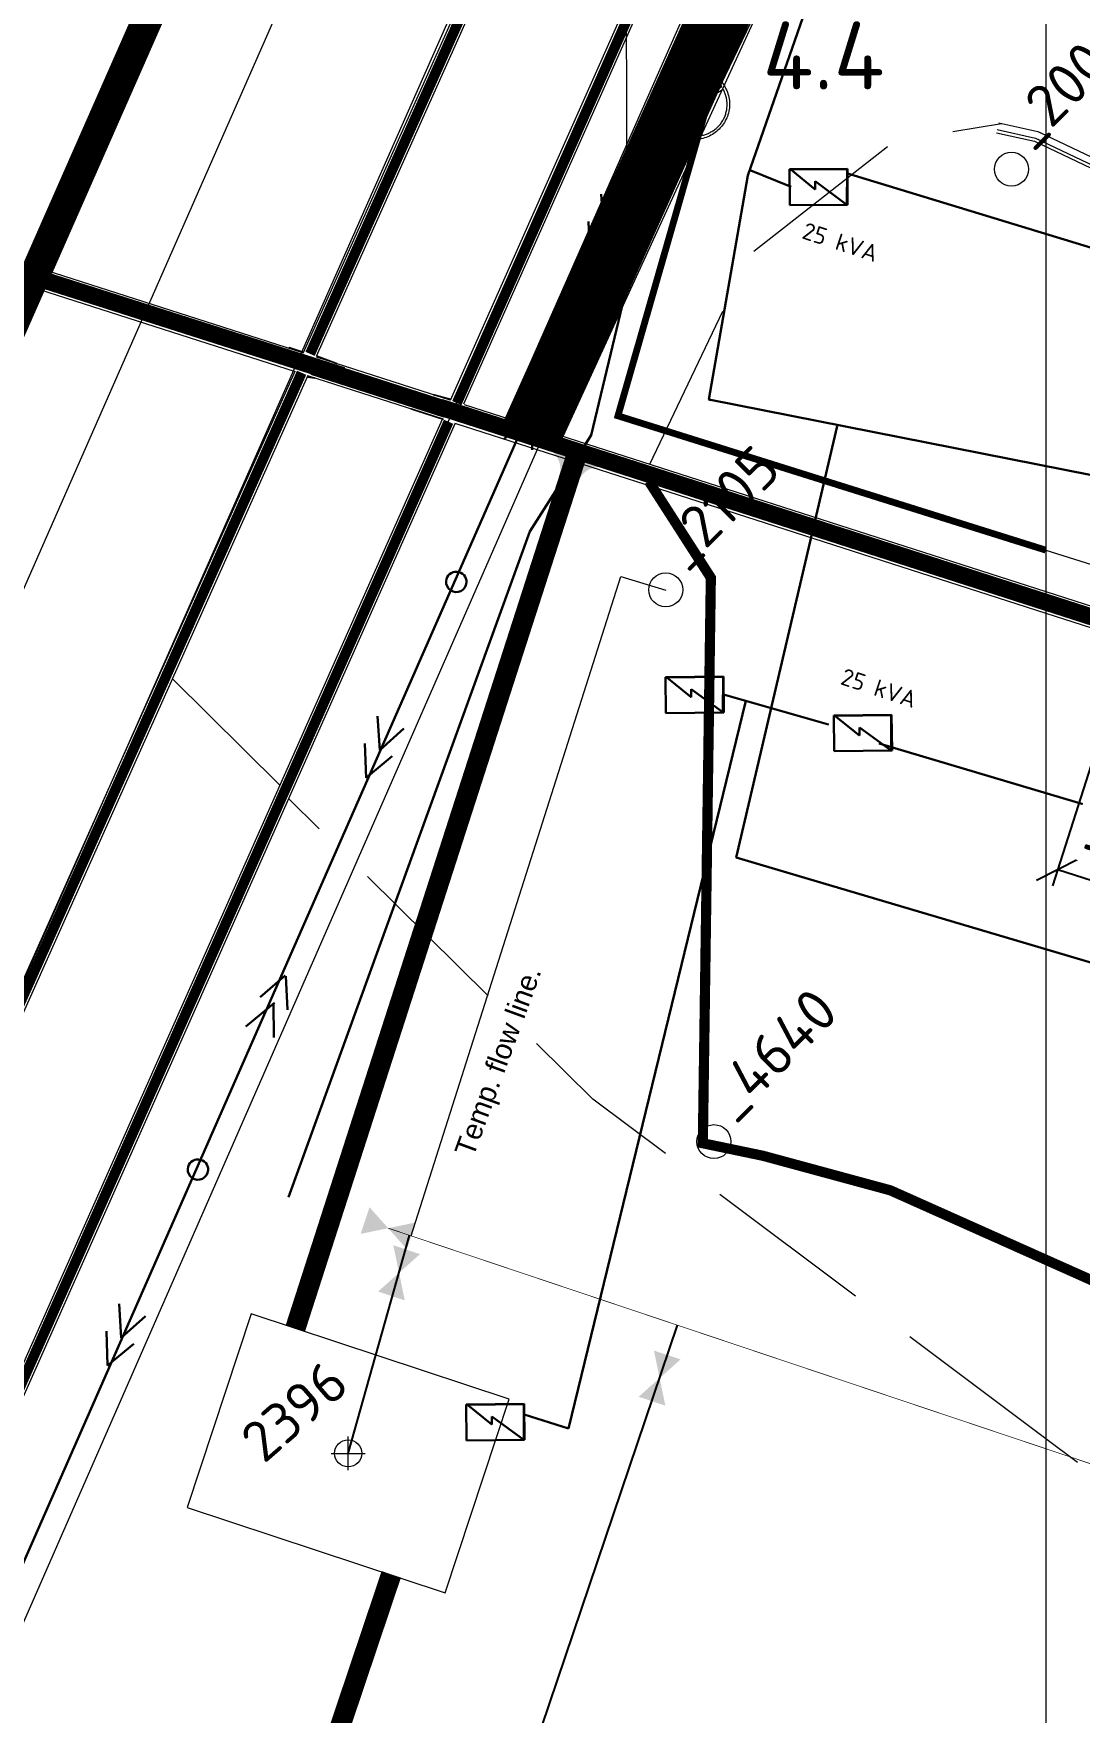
# Model space of a CAD drawing. Header units: millimetres. Extents: x 519 to 9564855, y -810 to 5021775.
# Drawn here: x 9532702 to 9533010.2, y 4998251.7 to 4998746.4 of the extents above; entities that cross this region are included whole.
import ezdxf

# ---------------------------------------------------------------- set-up
doc = ezdxf.new("R2010")
doc.units = ezdxf.units.MM
doc.header["$LTSCALE"] = 2
doc.header["$MEASUREMENT"] = 0
doc.header["$PDMODE"] = 2
doc.header["$PDSIZE"] = 5
doc.linetypes.add('92051501$0$GROUND2', pattern=[35, 25, -10])
doc.linetypes.add('НЕПРЕРЫВНАЯ_ЛИНИЯ', pattern=[0])
for name, color, linetype in [('0_ANNOT_Dimensions', 7, 'Continuous'), ('Future Roads', 44, 'Continuous'), ('GRID_PULKOVO', 7, 'Continuous'), ('OilColl&Flowlines', 3, 'Continuous'), ('OLD WELLS(dr.bfr2000)', 24, 'Continuous'), ('PPLINE_WAT', 7, 'WTR_LINE'), ('ROAD_ASF', 9, 'Continuous'), ('ROAD_FIELD', 255, '92051501$0$GROUND2'), ('ROAD_GROUND', 9, 'Continuous'), ('stage 7.frame', 7, 'Continuous')]:
    doc.layers.add(name, color=color, linetype=linetype)
for name, color, linetype, lineweight in [('KTO to TEXACO OilLine', 107, 'НЕПРЕРЫВНАЯ_ЛИНИЯ', 60), ('PPLINE_GAS', 4, 'GAS_LINE', 30), ('Нефтепровод Fiberclass', 14, 'g5_122_n', 30), ('Оптиковолоконный кабель', 220, 'CAB6', 20), ('Электро', 1, 'Continuous', 30), ('Электроснаб', 1, 'Continuous', 18), ('Электроснабжене', 1, 'Continuous', 18)]:
    doc.layers.add(name, color=color, linetype=linetype, lineweight=lineweight)
doc.styles.add('92051501$0$STANDARD', font='simplex.shx')
doc.styles.add('Elect', font='isocpeur.ttf')
doc.styles.add('GeoApp', font='', dxfattribs={"height": 1})
doc.styles.get("Standard").update_dxf_attribs({"font": 'isocpeur.ttf', "width": 0.5})
doc.styles.get('GeoApp').set_extended_font_data('D431', italic=True)
doc.linetypes.add('CAB', pattern='A,0.7,-0.43403,["K",Standard,S=0.9,R=0,X=-0.4,Y=-0.3],-0.8', length=1.93403)
doc.linetypes.add('CAB6', pattern='A,0.9,-0.9,["6",Standard,S=0.9,R=0,X=-0.8,Y=-0.4],11', length=12.8)
doc.linetypes.add('g5_122_n', pattern='A,1,-1,1.5,-0.3,["Н",GeoApp,S=1,R=0,X=0,Y=-0.5],-1.5,1.5,-1,4,-1,4,-1,3', length=20.8)
doc.linetypes.add('GAS_LINE', pattern='A,0.5,-0.2,["G",92051501$0$STANDARD,S=0.1,R=0,X=-0.1,Y=-0.05],-0.05', length=0.75)
doc.linetypes.add('WTR_LINE', pattern='A,0.5,-0.2,["W",92051501$0$STANDARD,S=0.1,R=0,X=-0.1,Y=-0.05],-0.05', length=0.75)
doc.dimstyles.new('ISO-25', dxfattribs={"dimtxt": 15, "dimasz": 10, "dimexe": 5, "dimexo": 5, "dimgap": 5, "dimtad": 1, "dimtxsty": 'Standard', "dimblk": 'OBLIQUE', "dimcen": 50, "dimadec": 0, "dimazin": 0, "dimtfac": 1, "dimtmove": 0, "dimatfit": 3, "dimfxl": 0, "dimarcsym": 0})

# ---------------------------------------------------------------- blocks, each defined once
blk = doc.blocks.new('_Oblique')
at = {"color": 0, "linetype": 'ByBlock', "lineweight": -2}
blk.add_line((-0.5, -0.5), (0.5, 0.5), dxfattribs=at)
blk = doc.blocks.new('*D115')
at = {"layer": '0_ANNOT_Dimensions', "color": 0, "lineweight": -2, "transparency": 16777216}
for p, q in [((9533014.87, 4998535.64), (9533001.99, 4998495.44)), ((9533047.29, 4998525.25), (9533034.41, 4998485.05)), ((9533003.52, 4998500.2), (9533035.93, 4998489.81))]:
    blk.add_line(p, q, dxfattribs=at)
at = {"layer": 'DEFPOINTS', "color": 0, "linetype": 'ByBlock', "lineweight": 25, "transparency": 16777216}
for p in [(9533016.4, 4998540.4), (9533048.81, 4998530.01), (9533035.93, 4998489.81)]:
    blk.add_point(p, dxfattribs=at)
at = {"layer": '0_ANNOT_Dimensions', "color": 0, "linetype": 'ByBlock', "lineweight": -2, "transparency": 16777216, "xscale": 10, "yscale": 10, "zscale": 10}
for p, rotation in [((9533003.52, 4998500.2), 162.2303598258272), ((9533035.93, 4998489.81), 342.2303598258272)]:
    blk.add_blockref('_Oblique', p, dxfattribs=dict(at, rotation=rotation))
at = {"layer": '0_ANNOT_Dimensions', "color": 0, "linetype": 'ByBlock', "lineweight": 25, "transparency": 16777216, "insert": (9533024, 4998508.34), "char_height": 15, "attachment_point": 5, "rotation": 342.2304, "bg_fill": 3, "box_fill_scale": 1.25, "bg_fill_color": 256, "bg_fill_true_color": 13158600, "bg_fill_transparency": 0}
blk.add_mtext('34,04', dxfattribs=at)

msp = doc.modelspace()

# ---------------------------------------------------------------- hatches: boundary and pattern name
at = {"layer": 'Future Roads', "linetype": 'ByBlock', "lineweight": 0, "ltscale": 25}
h = msp.add_hatch(color=256, dxfattribs=at)
edge = h.paths.add_edge_path()
edge.add_line((9532859.32966, 4998614.60617), (9532862.1778, 4998613.66377))
edge.add_arc((9532868.54394, 4998612.29078), 6.51252, 450.7393981, 527.8294369, ccw=False)
edge.add_line((9532868.4599, 4998618.80276), (9532861.48217, 4998621.11156))
edge.add_line((9532861.48217, 4998621.11156), (9532854.50445, 4998623.42036))
edge.add_arc((9532850.55285, 4998618.24371), 6.51252, 335.5536752, 412.643714, ccw=False)
edge.add_line((9532856.48152, 4998615.54856), (9532859.32966, 4998614.60617))

# ---------------------------------------------------------------- linework, layer by layer
at = {"layer": 'DEFPOINTS', "lineweight": 0, "ltscale": 80}
msp.add_point((9532873.97456, 4998351.35536), dxfattribs=at)
at = {"layer": 'Future Roads', "linetype": 'ByBlock', "lineweight": 0, "ltscale": 25, "const_width": 6}
for points in [[(9532779.08155, 4998365.22488), (9532862.21448, 4998623.35978)], [(9532807.29537, 4998292.66512), (9532784.74098, 4998225.56102)]]:
    msp.add_lwpolyline(points, dxfattribs=at)
at = {"layer": 'GRID_PULKOVO', "lineweight": 0}
msp.add_line((9533000, 5010000), (9533000, 4992000), dxfattribs=at)
at = {"layer": 'KTO to TEXACO OilLine', "lineweight": 0}
for p, q in [((9532876.39227, 4998813.45623), (9532876.6056, 4998684.24898)), ((9532876.6056, 4998684.24898), (9532140.17551, 4997002.77231))]:
    msp.add_line(p, q, dxfattribs=at)
at = {"layer": 'OilColl&Flowlines', "color": 3, "lineweight": 0, "ltscale": 25}
for p, q in [((9532813.17487, 4998392.33406, -37.26), (9532874.8686, 4998586.49215)), ((9532874.8686, 4998586.49215), (9532888.1, 4998582.54388))]:
    msp.add_line(p, q, dxfattribs=at)
at = {"layer": 'OilColl&Flowlines', "linetype": 'ByBlock', "lineweight": -2, "ltscale": 50}
for p, q in [((9532794.6, 4998328.3), (9532812.69476, 4998392.49512)), ((9532837.16054, 4998205.10189), (9532891.5713, 4998366.03481, -37.26))]:
    msp.add_line(p, q, dxfattribs=at)
at = {"layer": 'OilColl&Flowlines', "lineweight": 0}
for points in [[(9531674.56976, 4996033.1433), (9533000, 4999030.09132)], [(9532900.737, 4998723.755), (9532959.037, 4998845.155), (9533000, 4998832.27826)], [(9532896.50038, 4998736.02554), (9532896.50038, 4998736.02554), (9532897.0301, 4998736.01516), (9532897.54944, 4998735.97361), (9532898.06877, 4998735.9009), (9532898.57772, 4998735.81781), (9532899.07628, 4998735.69317), (9532899.56446, 4998735.55814), (9532900.05263, 4998735.39195), (9532900.52003, 4998735.20499), (9532900.97705, 4998734.99726), (9532901.42368, 4998734.76875), (9532901.85992, 4998734.51947), (9532902.28578, 4998734.24942), (9532902.69086, 4998733.95859), (9532903.08555, 4998733.64699), (9532903.45947, 4998733.325), (9532903.82301, 4998732.98224), (9532904.16577, 4998732.6187), (9532904.49814, 4998732.24478), (9532904.80975, 4998731.85009), (9532905.10057, 4998731.445), (9532905.37063, 4998731.01915), (9532905.61991, 4998730.58291), (9532905.84842, 4998730.13628), (9532906.06654, 4998729.67926), (9532906.2535, 4998729.20147), (9532906.41969, 4998728.72369), (9532906.55471, 4998728.22512), (9532906.66897, 4998727.72656), (9532906.76245, 4998727.21761), (9532906.83515, 4998726.69828), (9532906.8767, 4998726.16856), (9532906.88709, 4998725.63883), (9532906.88709, 4998725.63883), (9532906.8767, 4998725.09872), (9532906.83515, 4998724.569), (9532906.76245, 4998724.04967), (9532906.66897, 4998723.54072), (9532906.55471, 4998723.04216), (9532906.41969, 4998722.54359), (9532906.2535, 4998722.05542), (9532906.06654, 4998721.58802), (9532905.84842, 4998721.131), (9532905.61991, 4998720.68437), (9532905.37063, 4998720.24813), (9532905.10057, 4998719.82228), (9532904.80975, 4998719.41719), (9532904.49814, 4998719.0225), (9532904.16577, 4998718.64858), (9532903.82301, 4998718.28504), (9532903.45947, 4998717.94228), (9532903.08555, 4998717.62029), (9532902.69086, 4998717.30869), (9532902.28578, 4998717.01786), (9532901.85992, 4998716.74781), (9532901.42368, 4998716.49853), (9532900.97705, 4998716.27002), (9532900.52003, 4998716.06229), (9532900.05263, 4998715.87533), (9532899.56446, 4998715.71952), (9532899.07628, 4998715.57411), (9532898.57772, 4998715.45986), (9532898.06877, 4998715.36638), (9532897.54944, 4998715.30406), (9532897.0301, 4998715.26251), (9532896.50038, 4998715.25212), (9532896.50038, 4998715.25212), (9532895.96027, 4998715.26251), (9532895.43055, 4998715.30406), (9532894.91121, 4998715.36638), (9532894.40226, 4998715.45986), (9532893.89331, 4998715.57411), (9532893.40514, 4998715.71952), (9532892.91696, 4998715.87533), (9532892.44956, 4998716.06229), (9532891.98216, 4998716.27002), (9532891.53553, 4998716.49853), (9532891.09929, 4998716.74781), (9532890.68382, 4998717.01786), (9532890.27874, 4998717.30869), (9532889.88404, 4998717.62029), (9532889.51012, 4998717.94228), (9532889.14659, 4998718.28504), (9532888.80383, 4998718.64858), (9532888.47145, 4998719.0225), (9532888.17024, 4998719.41719), (9532887.87941, 4998719.82228), (9532887.60935, 4998720.24813), (9532887.36007, 4998720.68437), (9532887.13156, 4998721.131), (9532886.92383, 4998721.58802), (9532886.73687, 4998722.05542), (9532886.58107, 4998722.54359), (9532886.43566, 4998723.04216), (9532886.3214, 4998723.54072), (9532886.22792, 4998724.04967), (9532886.1656, 4998724.569), (9532886.12405, 4998725.09872), (9532886.11367, 4998725.63883), (9532886.11367, 4998725.63883), (9532886.12405, 4998726.16856), (9532886.1656, 4998726.69828), (9532886.22792, 4998727.21761), (9532886.3214, 4998727.72656), (9532886.43566, 4998728.22512), (9532886.58107, 4998728.72369), (9532886.73687, 4998729.20147), (9532886.92383, 4998729.67926), (9532887.13156, 4998730.13628), (9532887.36007, 4998730.58291), (9532887.60935, 4998731.01915), (9532887.87941, 4998731.445), (9532888.17024, 4998731.85009), (9532888.47145, 4998732.24478), (9532888.80383, 4998732.6187), (9532889.14659, 4998732.98224), (9532889.51012, 4998733.325), (9532889.88404, 4998733.64699), (9532890.27874, 4998733.95859), (9532890.68382, 4998734.24942), (9532891.09929, 4998734.51947), (9532891.53553, 4998734.76875), (9532891.98216, 4998734.99726), (9532892.44956, 4998735.20499), (9532892.91696, 4998735.39195), (9532893.40514, 4998735.55814), (9532893.89331, 4998735.69317), (9532894.40226, 4998735.81781), (9532894.91121, 4998735.9009), (9532895.43055, 4998735.97361), (9532895.96027, 4998736.01516), (9532896.50038, 4998736.02554)], [(9532894.63077, 4998727.06181), (9532894.63077, 4998727.06181), (9532894.8385, 4998727.31109), (9532895.0774, 4998727.52921), (9532895.33707, 4998727.70579), (9532895.59673, 4998727.84082), (9532895.87718, 4998727.9343), (9532896.168, 4998728.007), (9532896.45883, 4998728.03816), (9532896.74966, 4998728.03816), (9532897.0301, 4998728.007), (9532897.31054, 4998727.94468), (9532897.57021, 4998727.86159), (9532897.8091, 4998727.74734), (9532898.03761, 4998727.61231), (9532898.22457, 4998727.44612), (9532898.39076, 4998727.26955), (9532898.52579, 4998727.06181), (9532904.6124, 4998730.87374), (9532904.6124, 4998730.87374), (9532904.46698, 4998731.11263), (9532904.3008, 4998731.34114), (9532904.13461, 4998731.56964), (9532903.95804, 4998731.79815), (9532903.77108, 4998732.01627), (9532903.58411, 4998732.23439), (9532903.37638, 4998732.44213), (9532903.16865, 4998732.64986), (9532902.95052, 4998732.84721), (9532902.7324, 4998733.04456), (9532902.49351, 4998733.23152), (9532902.25462, 4998733.40809), (9532902.01572, 4998733.58467), (9532901.76644, 4998733.75085), (9532901.50677, 4998733.91704), (9532901.2471, 4998734.06246), (9532900.97705, 4998734.20787), (9532900.707, 4998734.35328), (9532900.42655, 4998734.47792), (9532900.14611, 4998734.60256), (9532899.86567, 4998734.71682), (9532899.57484, 4998734.82069), (9532899.28402, 4998734.91417), (9532898.99319, 4998734.99726), (9532898.69197, 4998735.08035), (9532898.39076, 4998735.14267), (9532898.08954, 4998735.20499), (9532897.77794, 4998735.25693), (9532897.47673, 4998735.28809), (9532897.16513, 4998735.31925), (9532896.85353, 4998735.32963), (9532896.54192, 4998735.34002), (9532896.54192, 4998735.34002), (9532896.23032, 4998735.32963), (9532895.91872, 4998735.31925), (9532895.60712, 4998735.28809), (9532895.29552, 4998735.25693), (9532894.9943, 4998735.20499), (9532894.69309, 4998735.15306), (9532894.39188, 4998735.09074), (9532894.10105, 4998735.01803), (9532893.79983, 4998734.92455), (9532893.51939, 4998734.83107), (9532893.22856, 4998734.73759), (9532892.94812, 4998734.62334), (9532892.67807, 4998734.4987), (9532892.40801, 4998734.37406), (9532892.13796, 4998734.23903), (9532891.87829, 4998734.09362), (9532891.61862, 4998733.9482), (9532891.36934, 4998733.78201), (9532891.12006, 4998733.61583), (9532890.88117, 4998733.44964), (9532890.65266, 4998733.26268), (9532890.42415, 4998733.07572), (9532890.20603, 4998732.88876), (9532889.98791, 4998732.68102), (9532889.78018, 4998732.47329), (9532889.58283, 4998732.26555), (9532889.39587, 4998732.04743), (9532889.20891, 4998731.81893), (9532889.03233, 4998731.59042), (9532888.85576, 4998731.36191), (9532888.69996, 4998731.12302), (9532888.54416, 4998730.87374), (9532894.63077, 4998727.06181)], [(9532896.0953, 4998723.24989), (9532896.0953, 4998723.24989), (9532895.8564, 4998723.33298), (9532895.62789, 4998723.42646), (9532895.39939, 4998723.5511), (9532895.19165, 4998723.68613), (9532894.9943, 4998723.84193), (9532894.81773, 4998724.00812), (9532894.65154, 4998724.19508), (9532894.51652, 4998724.39243), (9532894.39188, 4998724.60016), (9532894.28801, 4998724.81828), (9532894.2153, 4998725.04679), (9532894.16337, 4998725.28568), (9532894.14259, 4998725.53497), (9532894.15298, 4998725.78425), (9532894.19453, 4998726.03353), (9532894.26723, 4998726.2932), (9532888.06637, 4998730.18821), (9532888.06637, 4998730.18821), (9532887.93134, 4998729.93893), (9532887.8067, 4998729.68965), (9532887.69245, 4998729.42998), (9532887.58858, 4998729.17031), (9532887.48471, 4998728.90026), (9532887.39123, 4998728.61982), (9532887.30814, 4998728.34976), (9532887.23543, 4998728.05894), (9532887.17311, 4998727.7785), (9532887.12118, 4998727.48767), (9532887.06924, 4998727.19684), (9532887.03808, 4998726.90601), (9532887.00692, 4998726.6048), (9532886.98615, 4998726.30358), (9532886.97576, 4998726.00237), (9532886.97576, 4998725.70115), (9532886.98615, 4998725.39994), (9532887.00692, 4998725.09872), (9532887.0277, 4998724.78712), (9532887.06924, 4998724.48591), (9532887.11079, 4998724.18469), (9532887.17311, 4998723.88348), (9532887.23543, 4998723.58226), (9532887.30814, 4998723.28105), (9532887.39123, 4998722.97984), (9532887.48471, 4998722.68901), (9532887.58858, 4998722.39818), (9532887.70283, 4998722.10735), (9532887.82747, 4998721.81652), (9532887.9625, 4998721.53608), (9532888.10792, 4998721.25564), (9532888.26372, 4998720.9752), (9532888.26372, 4998720.9752), (9532888.41952, 4998720.70515), (9532888.59609, 4998720.44548), (9532888.76228, 4998720.18581), (9532888.94924, 4998719.93653), (9532889.14659, 4998719.69763), (9532889.34393, 4998719.45874), (9532889.54128, 4998719.23023), (9532889.7594, 4998719.01211), (9532889.96714, 4998718.80438), (9532890.19564, 4998718.59664), (9532890.42415, 4998718.3993), (9532890.66305, 4998718.21234), (9532890.90194, 4998718.02537), (9532891.14084, 4998717.85919), (9532891.39012, 4998717.693), (9532891.64978, 4998717.5372), (9532891.89906, 4998717.3814), (9532892.16912, 4998717.24637), (9532892.42879, 4998717.11134), (9532892.69884, 4998716.9867), (9532892.9689, 4998716.87245), (9532893.24934, 4998716.76858), (9532893.51939, 4998716.66472), (9532893.79983, 4998716.58162), (9532894.09066, 4998716.49853), (9532894.3711, 4998716.42582), (9532894.65154, 4998716.3635), (9532894.94237, 4998716.31157), (9532895.2332, 4998716.25963), (9532895.51364, 4998716.22847), (9532895.80447, 4998716.2077), (9532896.0953, 4998716.18693), (9532896.0953, 4998723.24989)], [(9532898.88932, 4998726.2932), (9532898.88932, 4998726.2932), (9532898.95164, 4998726.02314), (9532898.9828, 4998725.75309), (9532898.9828, 4998725.49342), (9532898.96203, 4998725.24414), (9532898.92048, 4998724.99486), (9532898.85816, 4998724.75596), (9532898.76468, 4998724.53784), (9532898.66081, 4998724.33011), (9532898.52579, 4998724.13276), (9532898.3596, 4998723.9458), (9532898.18302, 4998723.79), (9532897.98568, 4998723.6342), (9532897.76756, 4998723.50956), (9532897.52866, 4998723.40569), (9532897.26899, 4998723.31221), (9532896.98855, 4998723.24989), (9532896.98855, 4998716.18693), (9532896.98855, 4998716.18693), (9532897.26899, 4998716.19731), (9532897.54944, 4998716.21809), (9532897.82988, 4998716.24925), (9532898.11032, 4998716.29079), (9532898.39076, 4998716.34273), (9532898.6712, 4998716.39466), (9532898.95164, 4998716.46737), (9532899.23208, 4998716.54007), (9532899.51252, 4998716.62317), (9532899.79296, 4998716.71665), (9532900.07341, 4998716.82052), (9532900.34346, 4998716.92438), (9532900.61352, 4998717.04902), (9532900.88357, 4998717.17366), (9532901.15362, 4998717.30869), (9532901.41329, 4998717.45411), (9532901.67296, 4998717.59952), (9532901.93263, 4998717.76571), (9532902.18191, 4998717.93189), (9532902.43119, 4998718.10847), (9532902.67008, 4998718.28504), (9532902.90898, 4998718.48239), (9532903.13749, 4998718.67974), (9532903.36599, 4998718.88747), (9532903.58411, 4998719.09521), (9532903.79185, 4998719.32371), (9532903.99958, 4998719.55222), (9532904.19693, 4998719.79112), (9532904.38389, 4998720.03001), (9532904.57085, 4998720.27929), (9532904.73704, 4998720.53896), (9532904.90323, 4998720.80901), (9532904.90323, 4998720.80901), (9532905.05903, 4998721.08945), (9532905.20444, 4998721.3699), (9532905.33947, 4998721.66072), (9532905.46411, 4998721.94116), (9532905.56798, 4998722.23199), (9532905.67184, 4998722.53321), (9532905.76532, 4998722.82403), (9532905.84842, 4998723.11486), (9532905.92112, 4998723.41608), (9532905.99383, 4998723.71729), (9532906.04576, 4998724.00812), (9532906.08731, 4998724.30933), (9532906.11847, 4998724.61055), (9532906.14963, 4998724.91176), (9532906.16002, 4998725.20259), (9532906.17041, 4998725.50381), (9532906.17041, 4998725.80502), (9532906.14963, 4998726.09585), (9532906.12886, 4998726.38668), (9532906.0977, 4998726.68789), (9532906.06654, 4998726.97872), (9532906.0146, 4998727.25916), (9532905.96267, 4998727.54999), (9532905.88996, 4998727.83043), (9532905.81726, 4998728.11087), (9532905.73416, 4998728.39131), (9532905.64068, 4998728.67175), (9532905.5472, 4998728.94181), (9532905.43295, 4998729.20147), (9532905.31869, 4998729.47153), (9532905.19405, 4998729.7312), (9532905.05903, 4998729.98048), (9532898.88932, 4998726.2932)], [(9532896.58347, 4998726.2932), (9532896.58347, 4998726.2932), (9532896.44844, 4998726.28281), (9532896.3238, 4998726.24126), (9532896.21994, 4998726.17894), (9532896.11607, 4998726.10624), (9532896.04336, 4998726.00237), (9532895.98104, 4998725.8985), (9532895.9395, 4998725.77386), (9532895.92911, 4998725.63883), (9532895.92911, 4998725.63883), (9532895.9395, 4998725.50381), (9532895.98104, 4998725.38955), (9532896.04336, 4998725.2753), (9532896.11607, 4998725.18182), (9532896.21994, 4998725.09872), (9532896.3238, 4998725.04679), (9532896.44844, 4998725.00524), (9532896.58347, 4998724.99486), (9532896.58347, 4998724.99486), (9532896.7185, 4998725.00524), (9532896.83275, 4998725.04679), (9532896.94701, 4998725.09872), (9532897.04049, 4998725.18182), (9532897.12358, 4998725.2753), (9532897.17551, 4998725.38955), (9532897.21706, 4998725.50381), (9532897.22745, 4998725.63883), (9532897.22745, 4998725.63883), (9532897.21706, 4998725.77386), (9532897.17551, 4998725.8985), (9532897.12358, 4998726.00237), (9532897.04049, 4998726.10624), (9532896.94701, 4998726.17894), (9532896.83275, 4998726.24126), (9532896.7185, 4998726.28281), (9532896.58347, 4998726.2932)], [(9532896.34563, 4998725.77875), (9532900.737, 4998723.755)], [(9533000, 4998594.30373), (9533213.537, 4998527.255), (9533213.937, 4998528.655), (9533215.537, 4998540.555)]]:
    msp.add_lwpolyline(points, dxfattribs=at)
at = {"layer": 'OilColl&Flowlines', "lineweight": 0, "const_width": 2}
for points in [[(9532716.01939, 4998831.82343), (9532908.337, 4998756.555), (9532897.537, 4998729.055), (9532896.337, 4998725.755)], [(9532899.837, 4998723.855), (9532874.037, 4998633.855), (9533000, 4998594.30373)]]:
    msp.add_lwpolyline(points, dxfattribs=at)
at = {"layer": 'OilColl&Flowlines', "linetype": 'ByBlock', "lineweight": -2, "ltscale": 50, "const_width": 0.2, "elevation": -37.26}
msp.add_lwpolyline([(9532806.3797, 4998394.6136), (9533134.23842, 4998284.62851), (9533371.36691, 4998206.16698), (9533566.41258, 4998141.62991), (9533806.28888, 4998062.25918), (9533967.57918, 4998008.89114), (9534122.8993, 4997957.564), (9534282.5, 4997902), (9534479.3647, 4997840.013)], dxfattribs=at)
at = {"layer": 'OilColl&Flowlines', "color": 3, "lineweight": 0}
for points in [[(9532798.27536, 4998392.93652, -37.26), (9532800.87513, 4998400.79362, -37.26), (9532806.3797, 4998394.6136, -37.26)], [(9532811.88427, 4998388.43358, -37.26), (9532806.3797, 4998394.6136, -37.26), (9532814.48404, 4998396.29068, -37.26)], [(9532807.90733, 4998389.56481), (9532815.76444, 4998386.96504), (9532809.58441, 4998381.46047)], [(9532803.40439, 4998375.95591), (9532809.58441, 4998381.46047), (9532811.2615, 4998373.35613)], [(9532884.63211, 4998358.56488), (9532892.48922, 4998355.96511), (9532886.30919, 4998350.46054)], [(9532880.12917, 4998344.95598), (9532886.30919, 4998350.46054), (9532887.98628, 4998342.3562)]]:
    msp.add_solid(points, dxfattribs=at)
at = {"layer": 'OLD WELLS(dr.bfr2000)', "lineweight": 0}
for centre in [(9532989.9, 4998706.5), (9532989.9, 4998706.5), (9532888.1, 4998582.6), (9532902.3, 4998420.1)]:
    msp.add_circle(centre, 5, dxfattribs=at)
at = {"layer": 'PPLINE_GAS', "lineweight": 0, "ltscale": 40}
msp.add_line((9532852.37379, 4998931.98504), (9531641.49981, 4996176.30691), dxfattribs=at)
at = {"layer": 'PPLINE_WAT', "lineweight": 0}
msp.add_lwpolyline([(9533000, 4999148.373), (9531626.10798, 4996040.89336)], dxfattribs=at)
at = {"layer": 'ROAD_ASF', "lineweight": 0}
for points in [[(9527474.32311, 5000617.56906), (9528116.89056, 5000310.63684), (9528226.81042, 5000254.72721), (9528337.76363, 5000207.62802), (9528423.33384, 5000175.53919), (9528508.23721, 5000140.55539), (9528831.91636, 4999991.29355), (9528958.52373, 4999929.76891), (9529199.19997, 4999816.72519), (9529420.2383, 4999714.80045), (9529519.78295, 4999725.69735), (9530586.07899, 4999915.82845), (9531035.1768, 4999767.30001), (9531137.77581, 4999727.02189), (9531247.69257, 4999681.75617), (9532796.3991, 4999126.78216), (9532853.27595, 4999098.34373), (9532865.72759, 4999063.50198), (9532802.29469, 4998894.888), (9532387.6961, 4997953.31546)], [(9531558.66169, 4999563.94777), (9532794.037, 4999121.255), (9532848.437, 4999094.055), (9532859.337, 4999063.555), (9532796.737, 4998897.155), (9532382.20487, 4997955.73339)]]:
    msp.add_lwpolyline(points, dxfattribs=at)
at = {"layer": 'ROAD_FIELD', "lineweight": 0, "flags": 128}
for points in [[(9532883.37642, 4998619.5973), (9532913.01323, 4998681.60402), (9532955.36413, 4998714.72707), (9532986.9386, 4998719.98777)], [(9532774.47928, 4998525.10805), (9532742.83087, 4998556.4109)], [(9533000, 4998332.5767), (9532866.64, 4998432.594), (9532777.07846, 4998521.10397)], [(9534353.88151, 4997441.39868), (9534112.43335, 4997607.749), (9533884.173, 4997741.582), (9533763.044, 4997817.702), (9533545.475, 4997955.784), (9533312.80867, 4998109.48171), (9533113.836, 4998247.202), (9533000, 4998332.5767)]]:
    msp.add_lwpolyline(points, dxfattribs=at)
at = {"layer": 'ROAD_GROUND', "color": 8, "lineweight": 0, "const_width": 9}
msp.add_lwpolyline([(9527473.0333, 5000614.86048), (9528115.56378, 5000307.94592), (9528225.54274, 5000252.00623), (9528336.65031, 5000204.84151), (9528422.23542, 5000172.7471), (9528507.0371, 5000137.8052), (9528830.63248, 4999988.58199), (9528957.24834, 4999927.05352), (9529197.94374, 4999814.00088), (9529419.73765, 4999711.72773), (9529520.20998, 4999722.72618), (9530585.85799, 4999912.74173), (9531034.1569, 4999764.47751), (9531136.65641, 4999724.23844), (9531246.61478, 4999678.95558), (9532795.21805, 4999124.01858), (9532850.85648, 4999096.19937), (9532862.5323, 4999063.52849), (9532799.51584, 4998896.0215), (9532384.95048, 4997954.52443)], dxfattribs=at)
at = {"layer": 'ROAD_GROUND', "lineweight": 0, "flags": 128}
for points, const_width in [([(9533000, 4998962.51279), (9532963.04231, 4998880.74612), (9532953.63824, 4998862.40585), (9532848.39021, 4998628.326)], 18), ([(9533000, 4998385.31926), (9532954.24658, 4998405.75659), (9532916.71278, 4998415.94167), (9532899.02838, 4998419.61953), (9532901.38669, 4998586.17293), (9532883.13108, 4998614.59013)], 3), ([(9533000, 4998383.67641), (9532953.7412, 4998404.33949), (9532916.40736, 4998414.47309), (9532897.511, 4998418.403), (9532899.88044, 4998585.74235), (9532881.86906, 4998613.77939)], 0.001), ([(9533000, 4998386.9621), (9532954.75196, 4998407.17369), (9532917.10634, 4998417.39192), (9532900.54575, 4998420.83605), (9532902.89293, 4998586.6035), (9532886.32704, 4998612.39044)], 0.001), ([(9533304.05964, 4998291.91978), (9533246.07518, 4998298.51277), (9533173.16163, 4998330.25875), (9533080.64552, 4998361.84571), (9533015.07649, 4998378.58482), (9533000, 4998385.31926)], 3), ([(9533305.63894, 4998293.24987), (9533246.46793, 4998299.97778), (9533173.70426, 4998331.6585), (9533081.07404, 4998363.28443), (9533015.57147, 4998380.00657), (9533000, 4998386.9621)], 0.001), ([(9533303.89017, 4998290.42938), (9533245.68243, 4998297.04777), (9533172.619, 4998328.859), (9533080.217, 4998360.407), (9533014.58152, 4998377.16308), (9533000, 4998383.67641)], 0.001)]:
    msp.add_lwpolyline(points, dxfattribs=dict(at, const_width=const_width))
at = {"layer": 'ROAD_GROUND', "linetype": 'Continuous', "lineweight": 0}
for points, const_width in [([(9532919.91849, 4998957.86653), (9532783.37731, 4998652.11105)], 3), ([(9532826.59931, 4998637.6143), (9532961.27351, 4998941.06132)], 3), ([(9532704.66667, 4998673.93954), (9532792.92924, 4998645.76847)], 5), ([(9532784.26092, 4998648.33285), (9532823.64064, 4998635.66379)], 5), ([(9532780.89116, 4998646.54383), (9532459.33599, 4997926.50221)], 3), ([(9532821.61787, 4998636.43401), (9533000, 4998578.98564)], 5), ([(9532504.79055, 4997912.5169), (9532824.15548, 4998632.10787)], 3)]:
    msp.add_lwpolyline(points, dxfattribs=dict(at, const_width=const_width))
for points in [[(9532921.74467, 4998957.05102), (9532785.20349, 4998651.29554)], [(9532824.77126, 4998638.42561), (9532959.44546, 4998941.87264)], [(9532828.68743, 4998637.38897), (9532963.30467, 4998940.70765)], [(9532885.4984, 4998885.69459), (9532781.33211, 4998652.43585)], [(9532705.58544, 4998676.79538), (9532781.4068, 4998652.40249)], [(9532703.7479, 4998671.08369), (9532778.98726, 4998646.87804)], [(9532785.17969, 4998651.18869), (9532824.55941, 4998638.51964)], [(9532778.87666, 4998646.9374), (9532458.15954, 4997928.75818)], [(9532782.71734, 4998645.72831), (9532462.01051, 4997927.57227)], [(9532782.62967, 4998645.70622), (9532822.65976, 4998632.82793)], [(9532828.75133, 4998637.17103), (9533000, 4998582.07772)], [(9532502.9625, 4997913.32822), (9532822.32743, 4998632.91918)], [(9532506.59773, 4997911.65855), (9532826.19731, 4998631.77825)], [(9532826.33178, 4998631.64658), (9532881.94369, 4998613.75538)], [(9532886.31385, 4998612.34943), (9533000, 4998575.77486)]]:
    msp.add_lwpolyline(points, dxfattribs=at)
at = {"layer": 'ROAD_GROUND', "lineweight": 0, "flags": 128}
for points in [[(9532963.32366, 4998940.75045), (9532974.44073, 4998935.36605), (9532841.05246, 4998633.21357)], [(9533000, 4998935.54598), (9532972.111, 4998876.532), (9532966.48316, 4998864.42102), (9532857.83975, 4998627.81284)], [(9532986.13701, 4998720.1674), (9532997.68014, 4998717.58064), (9533053.38424, 4998691.0583), (9533128.43836, 4998680.24771), (9533191.74582, 4998649.13461), (9533256.43887, 4998633.14473), (9533311.16572, 4998621.28019), (9533369.54818, 4998598.87563)], [(9532986.13701, 4998720.1674), (9532997.68014, 4998717.58064), (9533000, 4998716.47609)], [(9532985.481, 4998717.24), (9532996.695, 4998714.727), (9533052.50576, 4998688.15387), (9533127.541, 4998677.346), (9533190.71246, 4998646.29975), (9533255.761, 4998630.222), (9533310.30547, 4998618.39699), (9533368.47334, 4998596.07478)], [(9532985.481, 4998717.24), (9532996.695, 4998714.727), (9533000, 4998713.1534)], [(9532985.69967, 4998718.2158), (9532997.02338, 4998715.67822), (9533052.79859, 4998689.12202), (9533127.84012, 4998678.31324), (9533191.05691, 4998647.2447), (9533256.01512, 4998631.19014), (9533310.59222, 4998619.35806), (9533368.83162, 4998597.0084)], [(9532985.69967, 4998718.2158), (9532997.02338, 4998715.67822), (9533000, 4998714.26096)]]:
    msp.add_lwpolyline(points, dxfattribs=at)
at = {"layer": 'ROAD_GROUND', "lineweight": 0}
for points, const_width in [([(9532781.39775, 4998652.58285), (9532777.08835, 4998654.02056)], 0.5), ([(9532785.28535, 4998651.47884), (9532791.37038, 4998649.19706)], 0.5), ([(9532784.87649, 4998644.98338), (9532782.52956, 4998645.30782)], 0.5), ([(9532822.3877, 4998632.91545), (9532813.04893, 4998635.91987)], 0.5), ([(9532824.8845, 4998638.68076), (9532819.73268, 4998640.07247)], 0.5), ([(9533000, 4998578.98564), (9533176.15534, 4998522.25442), (9533194.96697, 4998546.49429)], 5)]:
    msp.add_lwpolyline(points, dxfattribs=dict(at, const_width=const_width))
for points in [[(9533000, 4998582.07772), (9533175.07367, 4998525.75384), (9533192.59695, 4998548.33358)], [(9533000, 4998575.77486), (9533177.237, 4998518.755), (9533197.337, 4998544.655)]]:
    msp.add_lwpolyline(points, dxfattribs=at)
at = {"layer": 'stage 7.frame', "color": 0, "linetype": 'ByBlock', "lineweight": 0}
msp.add_lwpolyline([(9532747.18202, 4998312.37759), (9532823.16254, 4998287.23702), (9532842.01798, 4998344.22241), (9532766.03745, 4998369.36299)], close=True, dxfattribs=at)
msp.add_circle((9532794.6, 4998328.3), 4, dxfattribs=at)
at = {"layer": 'stage 7.frame', "color": 0, "linetype": 'ByBlock', "lineweight": 0, "ltscale": 80}
msp.add_point((9532794.6, 4998328.3), dxfattribs=at)
at = {"layer": 'Нефтепровод Fiberclass', "ltscale": 2, "elevation": -26.0097}
msp.add_lwpolyline([(9532777.0023, 4998403.7692), (9532848.1063, 4998599.837), (9532866.1801, 4998628.1299), (9532882.2209, 4998695.2869), (9533029.7421, 4999025.9638), (9533039.479, 4999028.0106), (9533196.2113, 4999395.7517)], dxfattribs=at)
at = {"layer": 'Оптиковолоконный кабель', "linetype": 'CAB', "lineweight": 0, "ltscale": 0.5, "elevation": -37.2261}
msp.add_lwpolyline([(9534217.7939, 4997630.0899), (9533869.2489, 4997728.4439), (9533518.5075, 4997826.5581), (9532813.3617, 4998024.5259), (9532539.2376, 4998104.3616), (9532472.6436, 4998126.0021), (9532470.4211, 4998139.4908), (9532699.1827, 4998659.6071), (9532863.5241, 4999041.1755), (9532870.8227, 4999081.1421), (9532851.5813, 4999108.5696), (9532818.6079, 4999121.6734), (9532531.8171, 4999225.3627), (9532095.0405, 4999382.6577), (9531675.2934, 4999531.54), (9531490.1621, 4999598.2241), (9531158.3562, 4999721.9177)], dxfattribs=at)
at = {"layer": 'Электро'}
for p, q in [((9533000.18214, 4998981.52538), (9531682.31914, 4995983.1866)), ((9532912.26957, 4998704.59298, 0), (9532947.04122, 4998804.53104, 0)), ((9532925.06957, 4998701.29298, 0), (9532912.71457, 4998706.26661, 0)), ((9532924.55429, 4998706.46865, 0), (9532941.60272, 4998706.57298, 0)), ((9532924.61899, 4998695.89629, 0), (9532924.55429, 4998706.46865, 0)), ((9532941.50547, 4998706.47453, 0), (9532924.90987, 4998706.37297, 0)), ((9532924.90987, 4998706.37297, 0), (9532932.12165, 4998700.54574, 0)), ((9532941.34291, 4998705.31766, 0), (9533117.36957, 4998651.59298, 0)), ((9532941.43178, 4998696.03207, 0), (9532941.50547, 4998706.47453, 0)), ((9532941.60272, 4998706.57298, 0), (9532941.66742, 4998696.00063, 0)), ((9532900.76957, 4998638.69298, 0), (9532912.26957, 4998704.59298, 0)), ((9532932.12165, 4998700.54574, 0), (9532932.10711, 4998702.92097, 0)), ((9532932.10711, 4998702.92097, 0), (9532941.43178, 4998696.03207, 0)), ((9532869.73793, 4998689.10118), (9532869.07469, 4998699.12832)), ((9532876.86548, 4998695.54561), (9532869.73793, 4998689.10118)), ((9532941.66742, 4998696.00063, 0), (9532924.61899, 4998695.89629, 0)), ((9532865.38426, 4998691.10328), (9532865.71291, 4998680.95224)), ((9532865.71291, 4998680.95224), (9532873.40418, 4998687.4152)), ((9532852.11335, 4998642.05816), (9532844.75667, 4998635.71911)), ((9532852.34249, 4998641.95279), (9532852.77659, 4998632.03103)), ((9532900.76957, 4998638.69298, 0), (9533169.96957, 4998585.49298, 0)), ((9532901.29581, 4998638.44653, 0), (9532900.76957, 4998638.69298, 0)), ((9532848.98664, 4998634.05167), (9532840.52076, 4998627.11159)), ((9532848.65206, 4998633.92775), (9532848.75157, 4998623.88207)), ((9532908.85453, 4998503.79432, 0), (9532938.61939, 4998630.80168, 0)), ((9532888.0314, 4998556.88481, 0), (9532905.07903, 4998557.08092, 0)), ((9532888.15302, 4998546.31296, 0), (9532888.0314, 4998556.88481, 0)), ((9532904.98231, 4998556.98195, 0), (9532888.38749, 4998556.79105, 0)), ((9532888.38749, 4998556.79105, 0), (9532895.63054, 4998551.00272, 0)), ((9532904.96483, 4998546.53924, 0), (9532904.98231, 4998556.98195, 0)), ((9532905.07903, 4998557.08092, 0), (9532905.20064, 4998546.50907, 0)), ((9532895.63054, 4998551.00272, 0), (9532895.60321, 4998553.37784, 0)), ((9532895.60321, 4998553.37784, 0), (9532904.96483, 4998546.53924, 0)), ((9532905.13983, 4998551.795, 0), (9532936.06957, 4998542.99298, 0)), ((9532911.6882, 4998549.93146, 0), (9532859.5181, 4998335.66316)), ((9532803.87616, 4998535.353), (9532803.21292, 4998545.38014)), ((9532811.0037, 4998541.79743), (9532803.87616, 4998535.353)), ((9532905.20064, 4998546.50907, 0), (9532888.15302, 4998546.31296, 0)), ((9532937.57373, 4998545.6207, 0), (9532954.62136, 4998545.81681, 0)), ((9532937.69535, 4998535.04885, 0), (9532937.57373, 4998545.6207, 0)), ((9532954.52463, 4998545.71784, 0), (9532937.92982, 4998545.52693, 0)), ((9532937.92982, 4998545.52693, 0), (9532945.17287, 4998539.73861, 0)), ((9532945.17287, 4998539.73861, 0), (9532945.14554, 4998542.11373, 0)), ((9532945.14554, 4998542.11373, 0), (9532954.50716, 4998535.27513, 0)), ((9532954.50716, 4998535.27513, 0), (9532954.52463, 4998545.71784, 0)), ((9532954.62136, 4998545.81681, 0), (9532954.74297, 4998535.24496, 0)), ((9532799.52248, 4998537.3551), (9532799.85114, 4998527.20405)), ((9533305.97032, 4998431.57828, 0), (9532950.90422, 4998537.32837, 0)), ((9532799.85114, 4998527.20405), (9532807.54241, 4998533.66702)), ((9532954.74297, 4998535.24496, 0), (9532937.69535, 4998535.04885, 0)), ((9532908.85453, 4998503.79432, 0), (9533323.65005, 4998380.89794, 0)), ((9532776.04188, 4998468.98399), (9532768.68519, 4998462.64493)), ((9532776.27101, 4998468.87861), (9532776.70511, 4998458.95685)), ((9532772.91516, 4998460.97749), (9532764.44929, 4998454.03741)), ((9532772.58058, 4998460.85358), (9532772.6801, 4998450.8079)), ((9532727.80468, 4998362.27882), (9532727.14145, 4998372.30596)), ((9532734.93223, 4998368.72325), (9532727.80468, 4998362.27882)), ((9532723.45101, 4998364.28092), (9532723.77966, 4998354.12988)), ((9532723.77966, 4998354.12988), (9532731.47093, 4998360.59284)), ((9532829.34335, 4998342.65415), (9532846.39097, 4998342.85026)), ((9532829.46497, 4998332.0823), (9532829.34335, 4998342.65415)), ((9532846.29425, 4998342.75129), (9532829.69944, 4998342.56039)), ((9532829.69944, 4998342.56039), (9532836.94249, 4998336.77206)), ((9532836.94249, 4998336.77206), (9532836.91516, 4998339.14718)), ((9532836.91516, 4998339.14718), (9532846.27678, 4998332.30858)), ((9532846.27678, 4998332.30858), (9532846.29425, 4998342.75129)), ((9532846.39097, 4998342.85026), (9532846.51259, 4998332.27841)), ((9532859.5181, 4998335.66316), (9532846.42666, 4998339.74805)), ((9532846.51259, 4998332.27841), (9532829.46497, 4998332.0823))]:
    msp.add_line(p, q, dxfattribs=at)
for centre, start, end in [((9532892.30494, 4998738.70694), 355.9003889, 175.9003889), ((9532892.30494, 4998738.70694), 175.9003889, 355.9003889), ((9532826.44317, 4998584.95875), 355.9003794, 175.9003794), ((9532826.44317, 4998584.95875), 175.9003794, 355.9003794), ((9532750.3717, 4998411.88458), 355.9003794, 175.9003794), ((9532750.3717, 4998411.88458), 175.9003794, 355.9003794)]:
    msp.add_arc(centre, 3, start, end, dxfattribs=at)
at = {"layer": 'Электроснаб', "color": 1, "linetype": 'ByBlock', "lineweight": 0}
for p, q in [((9533000.18214, 4998981.52538), (9531682.31914, 4995983.1866)), ((9532912.26957, 4998704.59298, 0), (9532947.04122, 4998804.53104, 0)), ((9532925.06957, 4998701.29298, 0), (9532912.71457, 4998706.26661, 0)), ((9532924.55429, 4998706.46865, 0), (9532941.60272, 4998706.57298, 0)), ((9532924.61899, 4998695.89629, 0), (9532924.55429, 4998706.46865, 0)), ((9532941.50547, 4998706.47453, 0), (9532924.90987, 4998706.37297, 0)), ((9532924.90987, 4998706.37297, 0), (9532932.12165, 4998700.54574, 0)), ((9532941.34291, 4998705.31766, 0), (9533117.36957, 4998651.59298, 0)), ((9532941.43178, 4998696.03207, 0), (9532941.50547, 4998706.47453, 0)), ((9532941.60272, 4998706.57298, 0), (9532941.66742, 4998696.00063, 0)), ((9532900.76957, 4998638.69298, 0), (9532912.26957, 4998704.59298, 0)), ((9532932.12165, 4998700.54574, 0), (9532932.10711, 4998702.92097, 0)), ((9532932.10711, 4998702.92097, 0), (9532941.43178, 4998696.03207, 0)), ((9532869.73793, 4998689.10118), (9532869.07469, 4998699.12832)), ((9532876.86548, 4998695.54561), (9532869.73793, 4998689.10118)), ((9532941.66742, 4998696.00063, 0), (9532924.61899, 4998695.89629, 0)), ((9532865.38426, 4998691.10328), (9532865.71291, 4998680.95224)), ((9532865.71291, 4998680.95224), (9532873.40418, 4998687.4152)), ((9532852.11335, 4998642.05816), (9532844.75667, 4998635.71911)), ((9532852.34249, 4998641.95279), (9532852.77659, 4998632.03103)), ((9532900.76957, 4998638.69298, 0), (9533169.96957, 4998585.49298, 0)), ((9532901.29581, 4998638.44653, 0), (9532900.76957, 4998638.69298, 0)), ((9532848.98664, 4998634.05167), (9532840.52076, 4998627.11159)), ((9532848.65206, 4998633.92775), (9532848.75157, 4998623.88207)), ((9532908.85453, 4998503.79432, 0), (9532938.61939, 4998630.80168, 0)), ((9532888.0314, 4998556.88481, 0), (9532905.07903, 4998557.08092, 0)), ((9532888.15302, 4998546.31296, 0), (9532888.0314, 4998556.88481, 0)), ((9532904.98231, 4998556.98195, 0), (9532888.38749, 4998556.79105, 0)), ((9532888.38749, 4998556.79105, 0), (9532895.63054, 4998551.00272, 0)), ((9532904.96483, 4998546.53924, 0), (9532904.98231, 4998556.98195, 0)), ((9532905.07903, 4998557.08092, 0), (9532905.20064, 4998546.50907, 0)), ((9532895.63054, 4998551.00272, 0), (9532895.60321, 4998553.37784, 0)), ((9532895.60321, 4998553.37784, 0), (9532904.96483, 4998546.53924, 0)), ((9532905.13983, 4998551.795, 0), (9532936.06957, 4998542.99298, 0)), ((9532911.6882, 4998549.93146, 0), (9532859.5181, 4998335.66316)), ((9532803.87616, 4998535.353), (9532803.21292, 4998545.38014)), ((9532811.0037, 4998541.79743), (9532803.87616, 4998535.353)), ((9532905.20064, 4998546.50907, 0), (9532888.15302, 4998546.31296, 0)), ((9532937.57373, 4998545.6207, 0), (9532954.62136, 4998545.81681, 0)), ((9532937.69535, 4998535.04885, 0), (9532937.57373, 4998545.6207, 0)), ((9532954.52463, 4998545.71784, 0), (9532937.92982, 4998545.52693, 0)), ((9532937.92982, 4998545.52693, 0), (9532945.17287, 4998539.73861, 0)), ((9532945.17287, 4998539.73861, 0), (9532945.14554, 4998542.11373, 0)), ((9532945.14554, 4998542.11373, 0), (9532954.50716, 4998535.27513, 0)), ((9532954.50716, 4998535.27513, 0), (9532954.52463, 4998545.71784, 0)), ((9532954.62136, 4998545.81681, 0), (9532954.74297, 4998535.24496, 0)), ((9532799.52248, 4998537.3551), (9532799.85114, 4998527.20405)), ((9533305.97032, 4998431.57828, 0), (9532950.90422, 4998537.32837, 0)), ((9532799.85114, 4998527.20405), (9532807.54241, 4998533.66702)), ((9532954.74297, 4998535.24496, 0), (9532937.69535, 4998535.04885, 0)), ((9532908.85453, 4998503.79432, 0), (9533323.65005, 4998380.89794, 0)), ((9532776.04188, 4998468.98399), (9532768.68519, 4998462.64493)), ((9532776.27101, 4998468.87861), (9532776.70511, 4998458.95685)), ((9532772.91516, 4998460.97749), (9532764.44929, 4998454.03741)), ((9532772.58058, 4998460.85358), (9532772.6801, 4998450.8079)), ((9532727.80468, 4998362.27882), (9532727.14145, 4998372.30596)), ((9532734.93223, 4998368.72325), (9532727.80468, 4998362.27882)), ((9532723.45101, 4998364.28092), (9532723.77966, 4998354.12988)), ((9532723.77966, 4998354.12988), (9532731.47093, 4998360.59284)), ((9532829.34335, 4998342.65415), (9532846.39097, 4998342.85026)), ((9532829.46497, 4998332.0823), (9532829.34335, 4998342.65415)), ((9532846.29425, 4998342.75129), (9532829.69944, 4998342.56039)), ((9532829.69944, 4998342.56039), (9532836.94249, 4998336.77206)), ((9532836.94249, 4998336.77206), (9532836.91516, 4998339.14718)), ((9532836.91516, 4998339.14718), (9532846.27678, 4998332.30858)), ((9532846.27678, 4998332.30858), (9532846.29425, 4998342.75129)), ((9532846.39097, 4998342.85026), (9532846.51259, 4998332.27841)), ((9532859.5181, 4998335.66316), (9532846.42666, 4998339.74805)), ((9532846.51259, 4998332.27841), (9532829.46497, 4998332.0823))]:
    msp.add_line(p, q, dxfattribs=at)
for centre, start, end in [((9532892.30494, 4998738.70694), 355.9003889, 175.9003889), ((9532892.30494, 4998738.70694), 175.9003889, 355.9003889), ((9532826.44317, 4998584.95875), 355.9003794, 175.9003794), ((9532826.44317, 4998584.95875), 175.9003794, 355.9003794), ((9532750.3717, 4998411.88458), 355.9003794, 175.9003794), ((9532750.3717, 4998411.88458), 175.9003794, 355.9003794)]:
    msp.add_arc(centre, 3, start, end, dxfattribs=at)
at = {"layer": 'Электроснабжене', "color": 1, "linetype": 'ByBlock', "lineweight": 0}
for p, q in [((9533000.18214, 4998981.52538), (9531682.31914, 4995983.1866)), ((9532912.26957, 4998704.59298, 0), (9532947.04122, 4998804.53104, 0)), ((9532925.06957, 4998701.29298, 0), (9532912.71457, 4998706.26661, 0)), ((9532924.55429, 4998706.46865, 0), (9532941.60272, 4998706.57298, 0)), ((9532924.61899, 4998695.89629, 0), (9532924.55429, 4998706.46865, 0)), ((9532941.50547, 4998706.47453, 0), (9532924.90987, 4998706.37297, 0)), ((9532924.90987, 4998706.37297, 0), (9532932.12165, 4998700.54574, 0)), ((9532941.34291, 4998705.31766, 0), (9533117.36957, 4998651.59298, 0)), ((9532941.43178, 4998696.03207, 0), (9532941.50547, 4998706.47453, 0)), ((9532941.60272, 4998706.57298, 0), (9532941.66742, 4998696.00063, 0)), ((9532900.76957, 4998638.69298, 0), (9532912.26957, 4998704.59298, 0)), ((9532932.12165, 4998700.54574, 0), (9532932.10711, 4998702.92097, 0)), ((9532932.10711, 4998702.92097, 0), (9532941.43178, 4998696.03207, 0)), ((9532869.73793, 4998689.10118), (9532869.07469, 4998699.12832)), ((9532876.86548, 4998695.54561), (9532869.73793, 4998689.10118)), ((9532941.66742, 4998696.00063, 0), (9532924.61899, 4998695.89629, 0)), ((9532865.38426, 4998691.10328), (9532865.71291, 4998680.95224)), ((9532865.71291, 4998680.95224), (9532873.40418, 4998687.4152)), ((9532852.11335, 4998642.05816), (9532844.75667, 4998635.71911)), ((9532852.34249, 4998641.95279), (9532852.77659, 4998632.03103)), ((9532900.76957, 4998638.69298, 0), (9533169.96957, 4998585.49298, 0)), ((9532901.29581, 4998638.44653, 0), (9532900.76957, 4998638.69298, 0)), ((9532848.98664, 4998634.05167), (9532840.52076, 4998627.11159)), ((9532848.65206, 4998633.92775), (9532848.75157, 4998623.88207)), ((9532908.85453, 4998503.79432, 0), (9532938.61939, 4998630.80168, 0)), ((9532888.0314, 4998556.88481, 0), (9532905.07903, 4998557.08092, 0)), ((9532888.15302, 4998546.31296, 0), (9532888.0314, 4998556.88481, 0)), ((9532904.98231, 4998556.98195, 0), (9532888.38749, 4998556.79105, 0)), ((9532888.38749, 4998556.79105, 0), (9532895.63054, 4998551.00272, 0)), ((9532904.96483, 4998546.53924, 0), (9532904.98231, 4998556.98195, 0)), ((9532905.07903, 4998557.08092, 0), (9532905.20064, 4998546.50907, 0)), ((9532895.63054, 4998551.00272, 0), (9532895.60321, 4998553.37784, 0)), ((9532895.60321, 4998553.37784, 0), (9532904.96483, 4998546.53924, 0)), ((9532905.13983, 4998551.795, 0), (9532936.06957, 4998542.99298, 0)), ((9532911.6882, 4998549.93146, 0), (9532859.5181, 4998335.66316)), ((9532803.87616, 4998535.353), (9532803.21292, 4998545.38014)), ((9532811.0037, 4998541.79743), (9532803.87616, 4998535.353)), ((9532905.20064, 4998546.50907, 0), (9532888.15302, 4998546.31296, 0)), ((9532937.57373, 4998545.6207, 0), (9532954.62136, 4998545.81681, 0)), ((9532937.69535, 4998535.04885, 0), (9532937.57373, 4998545.6207, 0)), ((9532954.52463, 4998545.71784, 0), (9532937.92982, 4998545.52693, 0)), ((9532937.92982, 4998545.52693, 0), (9532945.17287, 4998539.73861, 0)), ((9532945.17287, 4998539.73861, 0), (9532945.14554, 4998542.11373, 0)), ((9532945.14554, 4998542.11373, 0), (9532954.50716, 4998535.27513, 0)), ((9532954.50716, 4998535.27513, 0), (9532954.52463, 4998545.71784, 0)), ((9532954.62136, 4998545.81681, 0), (9532954.74297, 4998535.24496, 0)), ((9532799.52248, 4998537.3551), (9532799.85114, 4998527.20405)), ((9533305.97032, 4998431.57828, 0), (9532950.90422, 4998537.32837, 0)), ((9532799.85114, 4998527.20405), (9532807.54241, 4998533.66702)), ((9532954.74297, 4998535.24496, 0), (9532937.69535, 4998535.04885, 0)), ((9532908.85453, 4998503.79432, 0), (9533323.65005, 4998380.89794, 0)), ((9532776.04188, 4998468.98399), (9532768.68519, 4998462.64493)), ((9532776.27101, 4998468.87861), (9532776.70511, 4998458.95685)), ((9532772.91516, 4998460.97749), (9532764.44929, 4998454.03741)), ((9532772.58058, 4998460.85358), (9532772.6801, 4998450.8079)), ((9532727.80468, 4998362.27882), (9532727.14145, 4998372.30596)), ((9532734.93223, 4998368.72325), (9532727.80468, 4998362.27882)), ((9532723.45101, 4998364.28092), (9532723.77966, 4998354.12988)), ((9532723.77966, 4998354.12988), (9532731.47093, 4998360.59284)), ((9532829.34335, 4998342.65415), (9532846.39097, 4998342.85026)), ((9532829.46497, 4998332.0823), (9532829.34335, 4998342.65415)), ((9532846.29425, 4998342.75129), (9532829.69944, 4998342.56039)), ((9532829.69944, 4998342.56039), (9532836.94249, 4998336.77206)), ((9532836.94249, 4998336.77206), (9532836.91516, 4998339.14718)), ((9532836.91516, 4998339.14718), (9532846.27678, 4998332.30858)), ((9532846.27678, 4998332.30858), (9532846.29425, 4998342.75129)), ((9532846.39097, 4998342.85026), (9532846.51259, 4998332.27841)), ((9532859.5181, 4998335.66316), (9532846.42666, 4998339.74805)), ((9532846.51259, 4998332.27841), (9532829.46497, 4998332.0823))]:
    msp.add_line(p, q, dxfattribs=at)
for centre, start, end in [((9532892.30494, 4998738.70694), 355.9003889, 175.9003889), ((9532892.30494, 4998738.70694), 175.9003889, 355.9003889), ((9532826.44317, 4998584.95875), 355.9003794, 175.9003794), ((9532826.44317, 4998584.95875), 175.9003794, 355.9003794), ((9532750.3717, 4998411.88458), 355.9003794, 175.9003794), ((9532750.3717, 4998411.88458), 175.9003794, 355.9003794)]:
    msp.add_arc(centre, 3, start, end, dxfattribs=at)

# ---------------------------------------------------------------- texts
at = {"layer": 'OilColl&Flowlines', "lineweight": 0, "style": 'Elect'}
msp.add_text('4.4', height=20, rotation=0, dxfattribs=at).set_placement((9532916.59529, 4998729.98769))
at = {"layer": 'OilColl&Flowlines', "color": 7, "linetype": 'ByBlock', "lineweight": 0, "ltscale": 25, "insert": (9532825.78035, 4998417.29366), "char_height": 6, "width": 91.0666667, "attachment_point": 1, "rotation": 69.8885651, "style": 'Elect'}
msp.add_mtext('{\\fArial|b0|i0|c204|p34;Temp. flow line.}', dxfattribs=at)
at = {"layer": 'OLD WELLS(dr.bfr2000)', "lineweight": 0, "style": 'Elect'}
for s, p in [(' _2006', (9532989.9, 4998706.5)), (' _2105', (9532888.1, 4998582.6)), (' _4640', (9532902.3, 4998420.1))]:
    msp.add_text(s, height=12.5, rotation=44.9999999, dxfattribs=at).set_placement(p)
at = {"layer": 'stage 7.frame', "color": 0, "linetype": 'ByBlock', "lineweight": 0, "style": 'Elect'}
msp.add_text('2396', height=12, rotation=41, dxfattribs=at).set_placement((9532769.78378, 4998325.01065))
at = {"layer": 'Электро'}
for p in [(9532927.89093, 4998686.23334, -0.00006), (9532939.23944, 4998554.89856, -0.00006)]:
    msp.add_text('25 kVA', height=5, rotation=341.691556, dxfattribs=at).set_placement(p)
at = {"layer": 'Электроснаб', "color": 1, "linetype": 'ByBlock', "lineweight": 0}
for p in [(9532927.89093, 4998686.23334, -0.00006), (9532939.23944, 4998554.89856, -0.00006)]:
    msp.add_text('25 kVA', height=5, rotation=341.691556, dxfattribs=at).set_placement(p)
at = {"layer": 'Электроснабжене', "color": 1, "linetype": 'ByBlock', "lineweight": 0}
for p in [(9532927.89093, 4998686.23334, -0.00006), (9532939.23944, 4998554.89856, -0.00006)]:
    msp.add_text('25 kVA', height=5, rotation=341.691556, dxfattribs=at).set_placement(p)

# ---------------------------------------------------------------- next in the draw order: dimensions: what is measured, and where the dimension line sits
at = {"layer": '0_ANNOT_Dimensions', "color": 6, "linetype": 'ByBlock', "lineweight": 25}
dim = msp.add_aligned_dim(p1=(9533016.4, 4998540.4), p2=(9533048.81477, 4998530.0117), distance=-42.21557, dimstyle='ISO-25', override={"dimtfill": 1}, dxfattribs=at)
dim.commit()
dim.dimension.update_dxf_attribs({"geometry": '*D115', "text_midpoint": (9533023.99625, 4998508.33641)})

doc.saveas('drawing.dxf')
